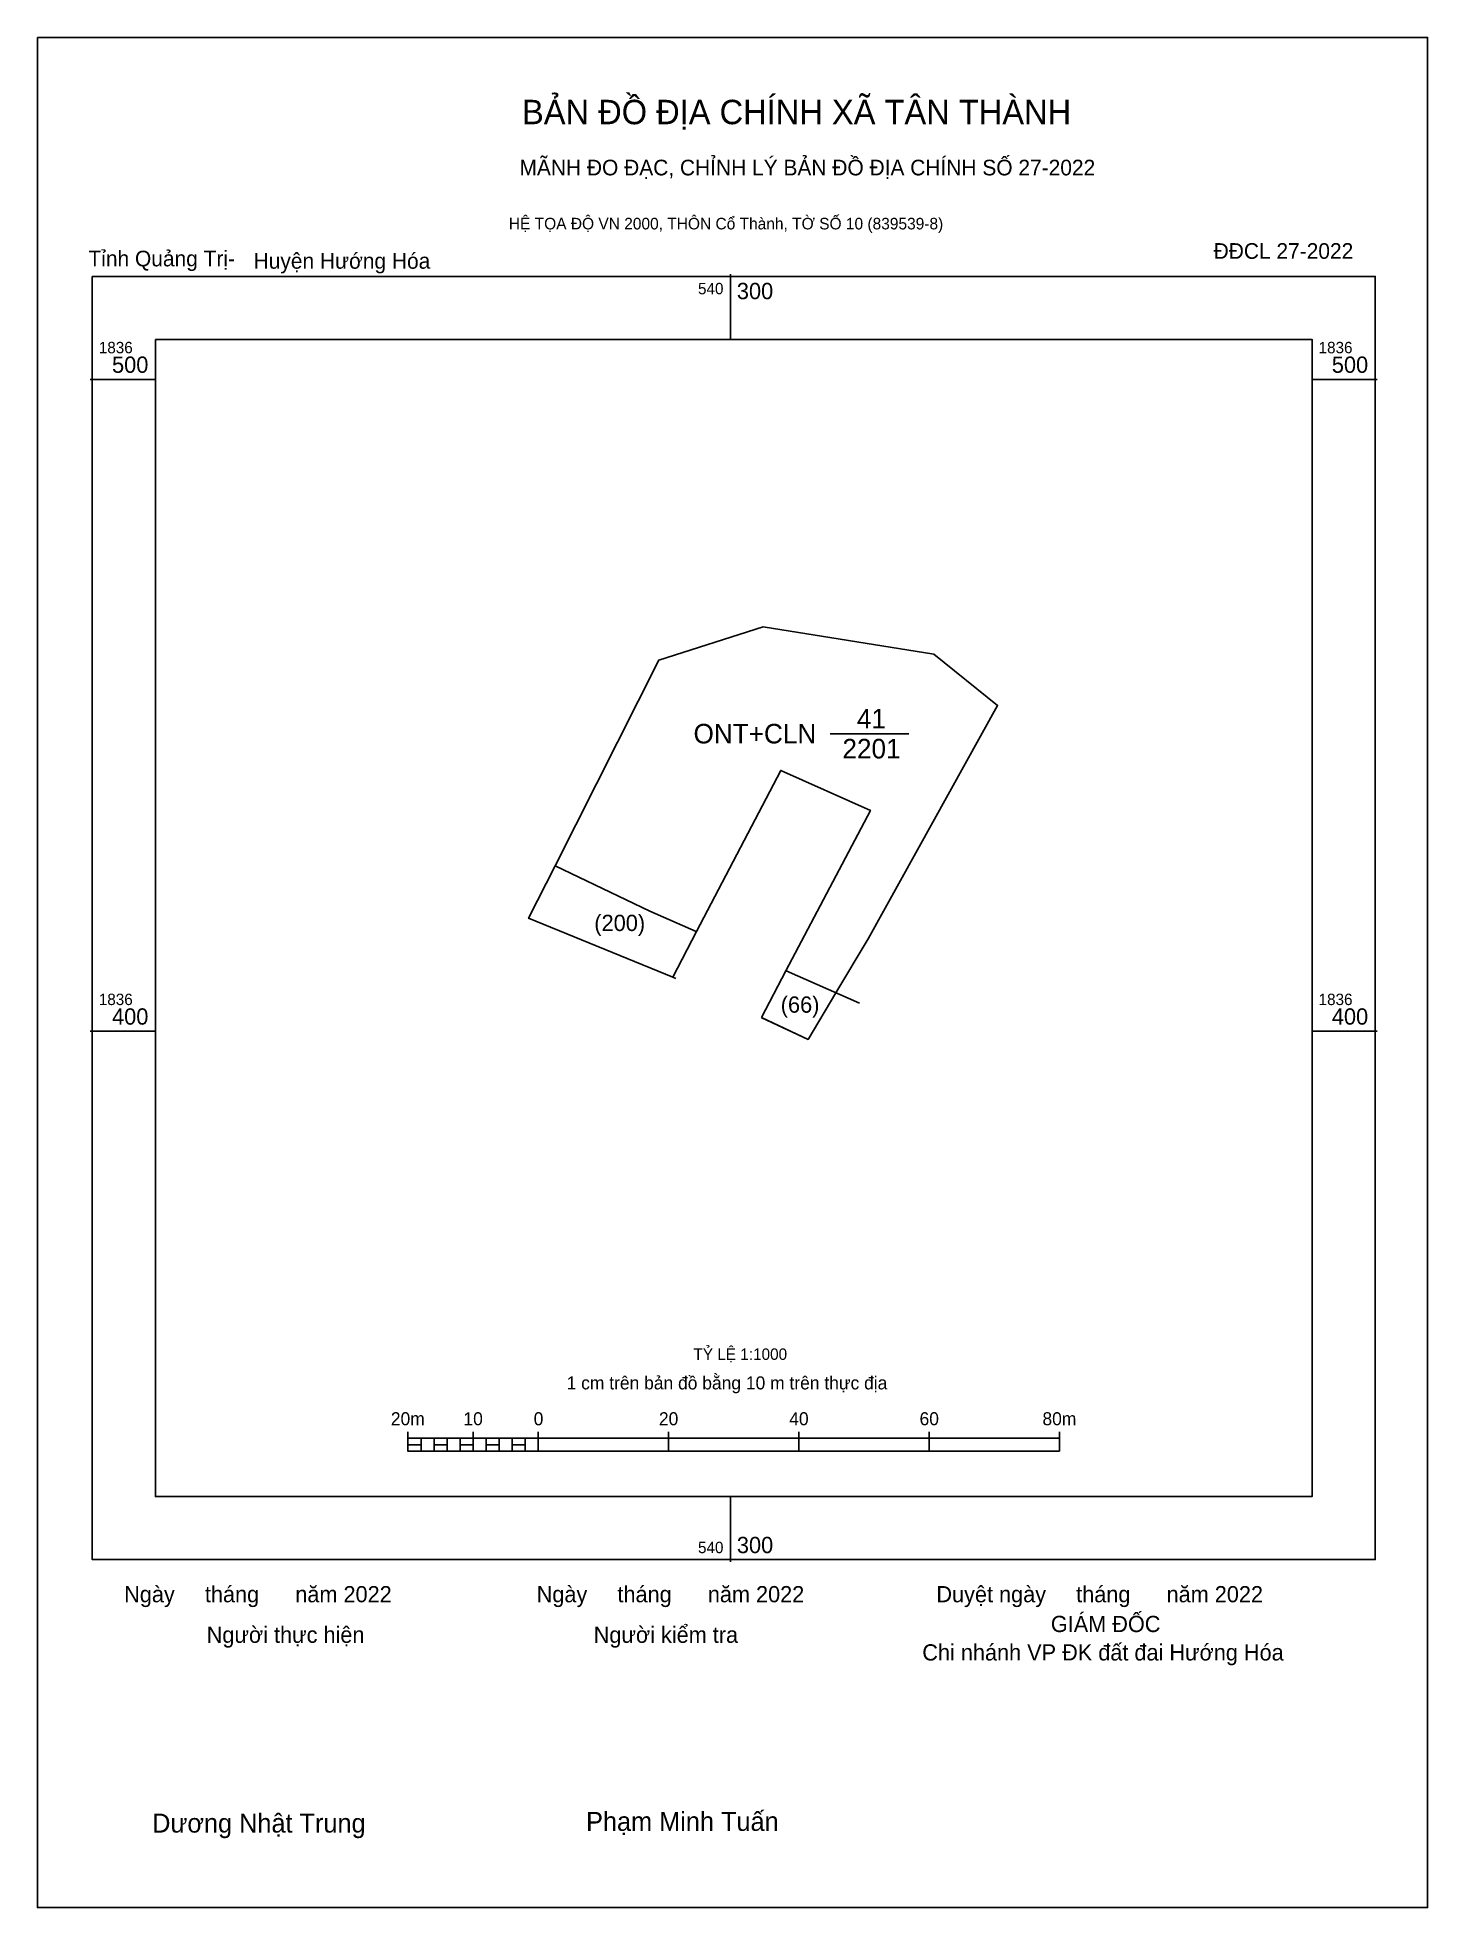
# Model space of a CAD drawing. Extents: x 540194 to 540407, y 1836266 to 1836552.
import ezdxf

# ---------------------------------------------------------------- set-up
doc = ezdxf.new("R2010")
doc.units = 0
for name, color, linetype in [('Level 10', 7, 'Continuous'), ('Level 13', 7, 'Continuous'), ('Level 15', 7, 'Continuous'), ('Level 23', 7, 'Continuous'), ('Level 25', 7, 'Continuous'), ('Level 27', 7, 'Continuous'), ('Level 5', 7, 'Continuous'), ('Level 50', 7, 'Continuous'), ('Level 6', 7, 'Continuous'), ('Level 62', 7, 'Continuous'), ('Level 63', 7, 'Continuous'), ('Level 9', 7, 'Continuous')]:
    doc.layers.add(name, color=color, linetype=linetype)

msp = doc.modelspace()

# ---------------------------------------------------------------- linework, layer by layer
at = {"layer": 'Level 10'}
msp.add_lwpolyline([(540304.77, 1836402.09), (540308.54, 1836409.25), (540321.5, 1836433.87), (540307.74, 1836440), (540294.82, 1836415.27), (540291.15, 1836408.26), (540269.04, 1836417.33), (540273.11, 1836425.38), (540289.03, 1836456.92), (540305.04, 1836462.01), (540331.24, 1836457.82), (540341.01, 1836449.97), (540321.16, 1836414.16), (540316.21, 1836405.88), (540311.93, 1836398.73), (540304.81, 1836402.07)], close=True, dxfattribs=at)
at = {"layer": 'Level 15'}
msp.add_lwpolyline([(540193.65, 1836552.46), (540407.01, 1836552.46), (540407.01, 1836265.54), (540193.65, 1836265.54)], close=True, dxfattribs=at)
at = {"layer": 'Level 23'}
for points in [[(540341.01, 1836449.97), (540331.24, 1836457.82), (540305.04, 1836462.01), (540289.03, 1836456.92), (540273.11, 1836425.38)], [(540269.04, 1836417.33), (540291.15, 1836408.26), (540291.62, 1836408.06)], [(540304.77, 1836402.09), (540311.93, 1836398.73)]]:
    msp.add_lwpolyline(points, dxfattribs=at)
at = {"layer": 'Level 25'}
msp.add_line((540315.34, 1836445.64), (540327.38, 1836445.64), dxfattribs=at)
at = {"layer": 'Level 27'}
for p, q in [((540341.01, 1836449.97), (540341.02, 1836449.96)), ((540321.16, 1836414.16), (540321.17, 1836414.15)), ((540291.15, 1836408.26), (540291.16, 1836408.26)), ((540304.77, 1836402.09), (540304.76, 1836402.09))]:
    msp.add_line(p, q, dxfattribs=at)
at = {"layer": 'Level 50'}
msp.add_line((540308.58, 1836409.23), (540319.83, 1836404.29), dxfattribs=at)
msp.add_lwpolyline([(540273.11, 1836425.38), (540287.63, 1836418.43), (540294.77, 1836415.29)], dxfattribs=at)
at = {"layer": 'Level 62'}
msp.add_lwpolyline([(540211.77, 1836506.12), (540389.28, 1836506.12), (540389.28, 1836328.61), (540211.77, 1836328.61)], close=True, dxfattribs=at)
at = {"layer": 'Level 63'}
for p, q in [((540300, 1836516.12), (540300, 1836506.12)), ((540201.77, 1836500), (540211.77, 1836500)), ((540389.28, 1836500), (540399.28, 1836500)), ((540201.77, 1836400), (540211.77, 1836400)), ((540389.28, 1836400), (540399.28, 1836400)), ((540250.53, 1836338.54), (540250.53, 1836335.54)), ((540250.53, 1836337.54), (540350.53, 1836337.54)), ((540252.53, 1836337.54), (540252.53, 1836335.54)), ((540254.53, 1836337.54), (540254.53, 1836335.54)), ((540256.53, 1836337.54), (540256.53, 1836335.54)), ((540258.53, 1836337.54), (540258.53, 1836335.54)), ((540260.53, 1836338.54), (540260.53, 1836335.54)), ((540260.53, 1836337.54), (540260.53, 1836335.54)), ((540262.53, 1836337.54), (540262.53, 1836335.54)), ((540264.53, 1836337.54), (540264.53, 1836335.54)), ((540266.53, 1836337.54), (540266.53, 1836335.54)), ((540268.53, 1836337.54), (540268.53, 1836335.54)), ((540270.53, 1836338.54), (540270.53, 1836335.54)), ((540270.53, 1836337.54), (540270.53, 1836335.54)), ((540290.53, 1836338.54), (540290.53, 1836335.54)), ((540310.53, 1836338.54), (540310.53, 1836335.54)), ((540330.53, 1836338.54), (540330.53, 1836335.54)), ((540350.53, 1836338.54), (540350.53, 1836335.54)), ((540250.53, 1836335.54), (540350.53, 1836335.54)), ((540300, 1836328.61), (540300, 1836318.61))]:
    msp.add_line(p, q, dxfattribs=at)
for points in [[(540202.08, 1836515.8), (540398.97, 1836515.8), (540398.97, 1836318.92), (540202.08, 1836318.92)], [(540250.53, 1836336.54), (540252.53, 1836336.54), (540252.53, 1836335.54), (540250.53, 1836335.54)], [(540250.53, 1836336.54), (540252.53, 1836336.54), (540252.53, 1836335.54), (540250.53, 1836335.54)], [(540254.53, 1836336.54), (540256.53, 1836336.54), (540256.53, 1836335.54), (540254.53, 1836335.54)], [(540258.53, 1836336.54), (540260.53, 1836336.54), (540260.53, 1836335.54), (540258.53, 1836335.54)], [(540262.53, 1836336.54), (540264.53, 1836336.54), (540264.53, 1836335.54), (540262.53, 1836335.54)], [(540266.53, 1836336.54), (540268.53, 1836336.54), (540268.53, 1836335.54), (540266.53, 1836335.54)]]:
    msp.add_lwpolyline(points, close=True, dxfattribs=at)

# ---------------------------------------------------------------- texts
at = {"layer": 'Level 13'}
for s, p in [('41', (540319.42, 1836446.44)), ('ONT+CLN', (540294.35, 1836444.14)), ('2201', (540317.2, 1836441.84))]:
    msp.add_text(s, height=3, dxfattribs=at).set_placement(p)
at = {"layer": 'Level 5'}
for s, p in [('(200)', (540279.12, 1836415.36)), ('(66)', (540307.73, 1836402.83))]:
    msp.add_text(s, height=2.5, dxfattribs=at).set_placement(p)
at = {"layer": 'Level 6'}
msp.add_text('TỶ LỆ 1:1000', height=1.7579, dxfattribs=at).set_placement((540294.34, 1836349.57))
at = {"layer": 'Level 63'}
for s, height, p in [('BẢN ĐỒ ĐỊA CHÍNH XÃ TÂN THÀNH', 3.7437, (540268.03, 1836539.14)), ('MÃNH ĐO ĐẠC, CHỈNH LÝ BẢN ĐỒ ĐỊA CHÍNH SỐ 27-2022', 2.4022, (540267.64, 1836531.29)), ('HỆ TỌA ĐỘ VN 2000, THÔN Cổ Thành, TỜ SỐ 10 (839539-8)', 1.7782, (540266.01, 1836523)), ('540', 1.75, (540295.04, 1836513.05)), ('300', 2.5, (540301, 1836512.3)), ('1836', 1.75, (540203.08, 1836504)), ('1836', 1.75, (540390.28, 1836504)), ('500', 2.5, (540205.11, 1836501)), ('500', 2.5, (540392.31, 1836501)), ('1836', 1.75, (540203.08, 1836404)), ('1836', 1.75, (540390.28, 1836404)), ('400', 2.5, (540205.11, 1836401)), ('400', 2.5, (540392.31, 1836401)), ('1 cm trên bản đồ bằng 10 m trên thực địa', 2, (540274.88, 1836345.04)), ('20m', 2, (540247.9, 1836339.54)), ('10', 2, (540259.04, 1836339.54)), ('0', 2, (540269.82, 1836339.54)), ('20', 2, (540289.04, 1836339.54)), ('40', 2, (540309.04, 1836339.54)), ('60', 2, (540329.04, 1836339.54)), ('80m', 2, (540347.9, 1836339.54)), ('540', 1.75, (540295.04, 1836319.92)), ('300', 2.5, (540301, 1836319.92)), ('Ngày     tháng      năm 2022', 2.4883, (540206.97, 1836312.38)), ('Ngày     tháng      năm 2022', 2.4883, (540270.28, 1836312.38)), ('Duyệt ngày     tháng      năm 2022', 2.4883, (540331.62, 1836312.38)), ('GIÁM ĐỐC', 2.488, (540349.19, 1836307.81)), ('Người thực hiện', 2.4883, (540219.64, 1836306.16)), ('Người kiểm tra', 2.4883, (540279.03, 1836306.16)), ('Chi nhánh VP ĐK đất đai Hướng Hóa', 2.4883, (540329.46, 1836303.45)), ('Dương Nhật Trung', 2.9024, (540211.27, 1836277.05)), ('Phạm Minh Tuấn', 2.9024, (540277.86, 1836277.31))]:
    msp.add_text(s, height=height, dxfattribs=at).set_placement(p)
at = {"layer": 'Level 9'}
for s, p in [('Tỉnh Quảng Trị-', (540201.49, 1836517.33)), ('ĐĐCL 27-2022', (540374.17, 1836518.49)), ('Huyện Hướng Hóa', (540226.84, 1836516.97))]:
    msp.add_text(s, height=2.4022, dxfattribs=at).set_placement(p)

doc.saveas('drawing.dxf')
